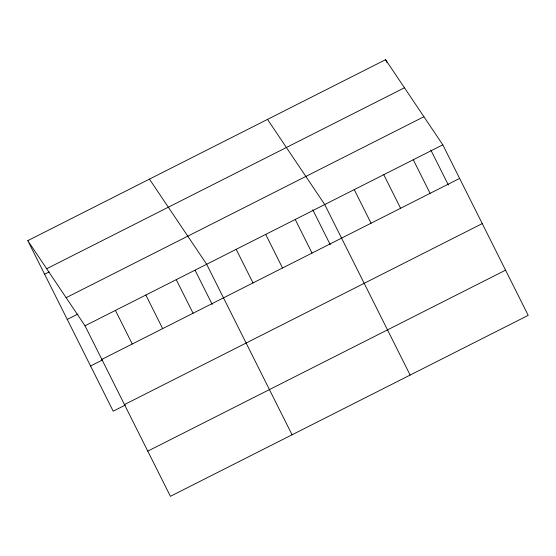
<?xml version="1.0" encoding="UTF-8"?>
<svg xmlns="http://www.w3.org/2000/svg" width="556" height="556" viewBox="0 0 556 556"><rect width="100%" height="100%" fill="white"/><g stroke="black" fill="none" stroke-linecap="round" stroke-linejoin="round"><path stroke-width="0.83" d="M27.8 240.644L385.586 59.68L442.805 144.824L528.2 315.356L170.414 496.32L85.019 325.795L27.8 240.644L113.195 411.176L125.357 405.018M46.683 268.743L404.469 87.778M44.619 274.233L49.178 271.926M66.136 297.696L423.922 116.725M67.248 319.422L77.896 314.043M85.019 325.795L442.805 144.824M101.838 359.378L459.624 178.413M90.565 365.987L102.728 359.829M124.468 404.573L482.254 223.602M147.785 451.131L505.571 270.16M267.512 119.401L324.739 204.545L410.133 375.071M149.446 179.115L206.665 264.267L292.06 434.792M385.586 59.68L387.115 62.731M430.865 150.099L448.351 185.016M413.289 159.753L430.108 193.342M383.772 174.688L400.591 208.271M354.255 189.617L371.074 223.206M312.792 209.814L330.278 244.737M295.222 219.474L312.041 253.063M265.705 234.403L282.524 267.992M236.189 249.331L253.008 282.921M195.114 270.313L212.211 304.459M176.259 279.647L193.078 313.236M145.846 295.027L162.665 328.617M115.433 310.408L132.252 343.997"/></g></svg>
